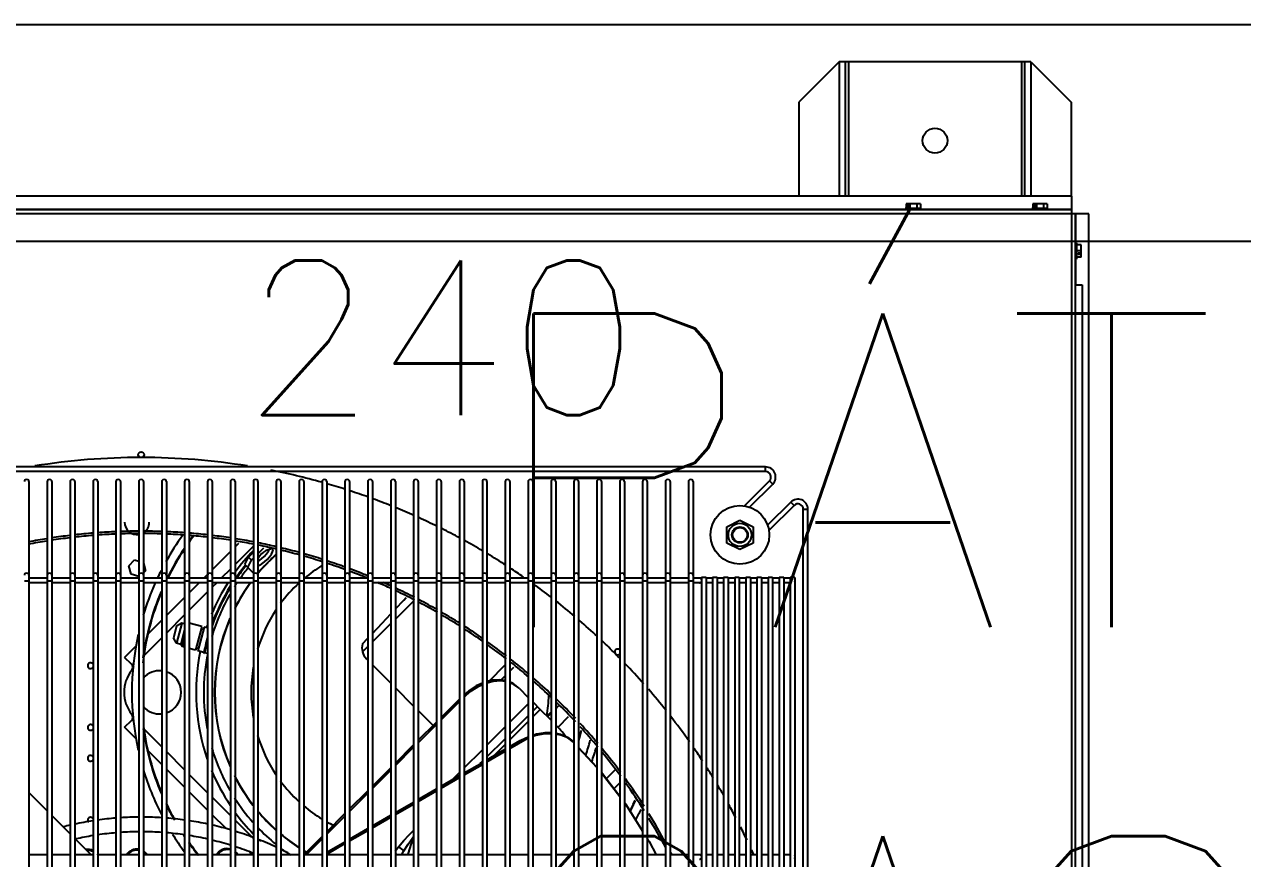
# Model space of a CAD drawing. Header units: metres. Extents: x -367 to 374, y -238 to 224.
# Drawn here: x 239.172 to 239.961, y 217.817 to 218.357 of the extents above; entities that cross this region are included whole.
import ezdxf
from ezdxf.enums import TextEntityAlignment as Align

# ---------------------------------------------------------------- set-up
doc = ezdxf.new("R2010")
doc.units = ezdxf.units.M
for name, color, linetype in [('ELE-ALIMENTADORES', 160, 'Continuous'), ('LA_BAU_BASES GERAIS_R00$0$ARQ-XREF-ATT', 8, 'Continuous'), ('LA_BAU_BASES GERAIS_R00$0$BASE', 253, 'Continuous'), ('LA_BAU_BASES GERAIS_R00$0$dutos', 31, 'Continuous')]:
    doc.layers.add(name, color=color, linetype=linetype)
doc.styles.add('LA_BAU_BASES GERAIS_R00$0$R60-125-RS', font='romans.shx', dxfattribs={"height": 0.19})
doc.styles.add('LA_BAU_BASES GERAIS_R00$0$R80-100-RS', font='romans.shx', dxfattribs={"height": 0.203})
doc.styles.add('LA_BAU_BASES GERAIS_R00$0$ROMANS', font='romans.shx')

# ---------------------------------------------------------------- blocks, each defined once
blk = doc.blocks.new('LA_BAU_BASES GERAIS_R00$0$A$C5BA41825')
at = {"layer": 'LA_BAU_BASES GERAIS_R00$0$dutos', "color": 251}
for p, q in [((-28.56874, 40.41715), (-22.755, 40.41715)), ((-27.0503, 40.39287), (-27.07635, 40.36682)), ((-26.9263, 40.39287), (-27.0503, 40.39287)), ((-27.0503, 40.39287), (-27.0503, 40.30585)), ((-27.04635, 40.39287), (-27.04635, 40.30585)), ((-27.0443, 40.39287), (-27.0443, 40.30585)), ((-26.9323, 40.39287), (-26.9323, 40.30585)), ((-26.93025, 40.30585), (-26.93025, 40.39287)), ((-26.9263, 40.39287), (-26.90025, 40.36682)), ((-26.9263, 40.39287), (-26.9263, 40.30585)), ((-27.07635, 40.36682), (-27.07635, 40.30585)), ((-26.90025, 40.36682), (-26.90025, 40.30585)), ((-26.9, 40.30585), (-27.9569, 40.30585)), ((-26.9, 40.30585), (-26.9, 40.29737)), ((-26.9, 40.29707), (-27.9569, 40.29707)), ((-27.00755, 40.29737), (-27.67878, 40.29737)), ((-26.99705, 40.29786), (-27.00755, 40.29786)), ((-27.00755, 40.29786), (-27.00755, 40.29707)), ((-27.00459, 40.30091), (-27.00687, 40.30091)), ((-27.00687, 40.30091), (-27.00687, 40.29786)), ((-27.00598, 40.30091), (-27.00598, 40.29891)), ((-27.00598, 40.29891), (-27.00548, 40.29891)), ((-27.00548, 40.30091), (-27.00548, 40.29891)), ((-26.99773, 40.30091), (-27.00459, 40.30091)), ((-27.00459, 40.30091), (-27.00459, 40.29786)), ((-27.00001, 40.30091), (-27.00001, 40.29786)), ((-26.99773, 40.30091), (-26.99773, 40.29786)), ((-26.99705, 40.29786), (-26.99705, 40.29707)), ((-26.92555, 40.29737), (-26.99705, 40.29737)), ((-26.91505, 40.29786), (-26.92555, 40.29786)), ((-26.92555, 40.29786), (-26.92555, 40.29707)), ((-26.92259, 40.30091), (-26.92487, 40.30091)), ((-26.92487, 40.30091), (-26.92487, 40.29786)), ((-26.92398, 40.30091), (-26.92398, 40.29891)), ((-26.92398, 40.29891), (-26.92348, 40.29891)), ((-26.92348, 40.30091), (-26.92348, 40.29891)), ((-26.91573, 40.30091), (-26.92259, 40.30091)), ((-26.92259, 40.30091), (-26.92259, 40.29786)), ((-26.91801, 40.30091), (-26.91801, 40.29786)), ((-26.91573, 40.30091), (-26.91573, 40.29786)), ((-26.91505, 40.29786), (-26.91505, 40.29707)), ((-26.9, 40.29737), (-26.91505, 40.29737)), ((-26.9, 40.29707), (-26.9, 38.10707)), ((-26.89745, 40.29452), (-27.95945, 40.29452)), ((-26.89745, 38.10962), (-26.89745, 40.29452)), ((-26.88867, 40.29452), (-26.89716, 40.29452)), ((-26.89716, 40.27575), (-26.89716, 40.29452)), ((-26.88867, 38.10962), (-26.88867, 40.29452)), ((-22.755, 40.27662), (-28.56874, 40.27662)), ((-26.89666, 40.27575), (-26.89745, 40.27575)), ((-26.89666, 40.27575), (-26.89666, 40.26525)), ((-26.89361, 40.27446), (-26.89666, 40.27446)), ((-26.89361, 40.2705), (-26.89361, 40.27446)), ((-26.89361, 40.2705), (-26.89666, 40.2705)), ((-26.89361, 40.26654), (-26.89666, 40.26654)), ((-26.89361, 40.26895), (-26.89561, 40.26895)), ((-26.89561, 40.26895), (-26.89561, 40.26808)), ((-26.89361, 40.26808), (-26.89561, 40.26808)), ((-26.89361, 40.26654), (-26.89361, 40.2705)), ((-26.89666, 40.26525), (-26.89745, 40.26525)), ((-26.89716, 40.24862), (-26.89716, 40.26525)), ((-26.89745, 40.24862), (-26.893, 40.24862)), ((-26.893, 40.24862), (-26.893, 38.20862)), ((-27.09791, 40.13066), (-27.90579, 40.13066)), ((-27.09791, 40.12766), (-27.90579, 40.12766)), ((-27.09791, 40.12766), (-27.09791, 40.13066)), ((-27.57463, 40.12119), (-27.57463, 39.27526)), ((-27.56281, 40.12119), (-27.56281, 39.27526)), ((-27.55981, 40.12119), (-27.55981, 39.27526)), ((-27.54799, 40.12119), (-27.54799, 39.27526)), ((-27.54499, 40.12119), (-27.54499, 39.27526)), ((-27.53317, 40.12119), (-27.53317, 39.27526)), ((-27.53017, 40.12119), (-27.53017, 39.27526)), ((-27.51835, 40.12119), (-27.51835, 39.27526)), ((-27.51535, 40.12119), (-27.51535, 39.27526)), ((-27.50353, 40.12119), (-27.50353, 39.27526)), ((-27.50053, 40.12119), (-27.50053, 39.27526)), ((-27.48871, 40.12119), (-27.48871, 39.27526)), ((-27.48571, 40.12119), (-27.48571, 39.27526)), ((-27.47389, 40.12119), (-27.47389, 39.27526)), ((-27.47089, 40.12119), (-27.47089, 39.27526)), ((-27.45907, 40.12119), (-27.45907, 39.27526)), ((-27.45607, 40.12119), (-27.45607, 39.27526)), ((-27.44425, 40.12119), (-27.44425, 39.27526)), ((-27.44125, 40.12119), (-27.44125, 39.27526)), ((-27.42943, 40.12119), (-27.42943, 39.27526)), ((-27.42643, 40.12119), (-27.42643, 39.27526)), ((-27.41461, 40.12119), (-27.41461, 39.27526)), ((-27.41161, 40.12119), (-27.41161, 39.27526)), ((-27.39979, 40.12119), (-27.39979, 39.27526)), ((-27.39679, 40.12119), (-27.39679, 39.27526)), ((-27.38497, 40.12119), (-27.38497, 39.27526)), ((-27.38197, 40.12119), (-27.38197, 39.27526)), ((-27.37015, 40.12119), (-27.37015, 39.27526)), ((-27.36715, 40.12119), (-27.36715, 39.27526)), ((-27.35533, 40.12119), (-27.35533, 39.27526)), ((-27.35233, 40.12119), (-27.35233, 39.27526)), ((-27.34051, 40.12119), (-27.34051, 39.27526)), ((-27.33751, 40.12119), (-27.33751, 39.27526)), ((-27.32569, 40.12119), (-27.32569, 39.27526)), ((-27.32269, 40.12119), (-27.32269, 39.27526)), ((-27.31087, 40.12119), (-27.31087, 39.27526)), ((-27.30787, 40.12119), (-27.30787, 39.27526)), ((-27.29605, 40.12119), (-27.29605, 39.27526)), ((-27.29305, 40.12119), (-27.29305, 39.27526)), ((-27.28123, 40.12119), (-27.28123, 39.27526)), ((-27.27823, 40.12119), (-27.27823, 39.27526)), ((-27.26641, 40.12119), (-27.26641, 39.27526)), ((-27.26341, 40.12119), (-27.26341, 39.27526)), ((-27.25159, 40.12119), (-27.25159, 39.27526)), ((-27.24859, 40.12119), (-27.24859, 39.27526)), ((-27.23677, 40.12119), (-27.23677, 39.27526)), ((-27.23377, 40.12119), (-27.23377, 39.27526)), ((-27.22195, 40.12119), (-27.22195, 39.27526)), ((-27.21895, 40.12119), (-27.21895, 39.27526)), ((-27.20713, 40.12119), (-27.20713, 39.27526)), ((-27.20413, 40.12119), (-27.20413, 39.27526)), ((-27.19231, 40.12119), (-27.19231, 39.27526)), ((-27.18931, 40.12119), (-27.18931, 39.27526)), ((-27.17749, 40.12119), (-27.17749, 39.27526)), ((-27.17449, 40.12119), (-27.17449, 39.27526)), ((-27.16267, 40.12119), (-27.16267, 39.27526)), ((-27.15967, 40.12119), (-27.15967, 39.27526)), ((-27.14785, 40.12119), (-27.14785, 39.27526)), ((-27.14485, 40.12119), (-27.14485, 39.27526)), ((-27.11168, 40.10543), (-27.09543, 40.12168)), ((-27.10828, 40.10459), (-27.09331, 40.11956)), ((-27.09543, 40.12168), (-27.09331, 40.11956)), ((-27.08163, 40.10788), (-27.0966, 40.09291)), ((-27.07951, 40.10576), (-27.08163, 40.10788)), ((-27.07951, 40.10576), (-27.09576, 40.0895)), ((-27.07353, 40.10328), (-27.07053, 40.10328)), ((-27.07353, 39.29539), (-27.07353, 40.10328)), ((-27.07053, 39.29539), (-27.07053, 40.10328)), ((-27.12303, 40.09198), (-27.11453, 40.09611)), ((-27.11453, 40.09611), (-27.10603, 40.09198)), ((-27.12303, 40.08134), (-27.12303, 40.09198)), ((-27.10603, 40.09198), (-27.10603, 40.08134)), ((-27.43907, 40.08106), (-27.44125, 40.07888)), ((-27.42937, 40.07944), (-27.44125, 40.06756)), ((-27.42643, 40.07845), (-27.426, 40.07888)), ((-27.42643, 40.07446), (-27.42259, 40.07831)), ((-27.41701, 40.07783), (-27.42058, 40.07677)), ((-27.41973, 40.07617), (-27.41924, 40.07717)), ((-27.41671, 40.07701), (-27.41701, 40.07783)), ((-27.11453, 40.07721), (-27.12303, 40.08134)), ((-27.10603, 40.08134), (-27.11453, 40.07721)), ((-27.50998, 40.06672), (-27.50628, 40.07042)), ((-27.50628, 40.07042), (-27.50353, 40.06968)), ((-27.44425, 40.07588), (-27.45607, 40.06406)), ((-27.43496, 40.0675), (-27.43264, 40.07224)), ((-27.43297, 40.06551), (-27.43064, 40.07025)), ((-27.43264, 40.07224), (-27.42943, 40.07545)), ((-27.43264, 40.07224), (-27.43064, 40.07025)), ((-27.43064, 40.07025), (-27.42943, 40.07146)), ((-27.42643, 40.06237), (-27.41461, 40.07419)), ((-27.42643, 40.06971), (-27.42596, 40.06994)), ((-27.50849, 40.06114), (-27.50998, 40.06672)), ((-27.50353, 40.05981), (-27.50849, 40.06114)), ((-27.50053, 40.06826), (-27.49921, 40.06335)), ((-27.49921, 40.06335), (-27.50053, 40.06203)), ((-27.45907, 40.06106), (-27.46147, 40.05866)), ((-27.44425, 40.06456), (-27.45016, 40.05866)), ((-27.43496, 40.0675), (-27.42943, 40.06197)), ((-27.57463, 40.05666), (-27.57763, 40.05666)), ((-27.56281, 40.05866), (-27.57463, 40.05866)), ((-27.56281, 40.05566), (-27.57463, 40.05566)), ((-27.55981, 40.05666), (-27.56281, 40.05666)), ((-27.54799, 40.05866), (-27.55981, 40.05866)), ((-27.54799, 40.05566), (-27.55981, 40.05566)), ((-27.54499, 40.05666), (-27.54799, 40.05666)), ((-27.53317, 40.05866), (-27.54499, 40.05866)), ((-27.53317, 40.05566), (-27.54499, 40.05566)), ((-27.53017, 40.05666), (-27.53317, 40.05666)), ((-27.51835, 40.05866), (-27.53017, 40.05866)), ((-27.51835, 40.05566), (-27.53017, 40.05566)), ((-27.51535, 40.05666), (-27.51835, 40.05666)), ((-27.50353, 40.05866), (-27.51535, 40.05866)), ((-27.50353, 40.05566), (-27.51535, 40.05566)), ((-27.50053, 40.05666), (-27.50353, 40.05666)), ((-27.48871, 40.05866), (-27.50053, 40.05866)), ((-27.48871, 40.05566), (-27.50053, 40.05566)), ((-27.48571, 40.05666), (-27.48871, 40.05666)), ((-27.47389, 40.05866), (-27.48571, 40.05866)), ((-27.47389, 40.05566), (-27.48571, 40.05566)), ((-27.47089, 40.05666), (-27.47389, 40.05666)), ((-27.45907, 40.05866), (-27.47089, 40.05866)), ((-27.45907, 40.05566), (-27.47089, 40.05566)), ((-27.46447, 40.05566), (-27.47089, 40.04924)), ((-27.45607, 40.05666), (-27.45907, 40.05666)), ((-27.44425, 40.05866), (-27.45607, 40.05866)), ((-27.44425, 40.05566), (-27.45607, 40.05566)), ((-27.45316, 40.05566), (-27.45607, 40.05274)), ((-27.44125, 40.05666), (-27.44425, 40.05666)), ((-27.42943, 40.05866), (-27.44125, 40.05866)), ((-27.42943, 40.05566), (-27.44125, 40.05566)), ((-27.42643, 40.05666), (-27.42943, 40.05666)), ((-27.41461, 40.05866), (-27.42643, 40.05866)), ((-27.41461, 40.05566), (-27.42643, 40.05566)), ((-27.41161, 40.05666), (-27.41461, 40.05666)), ((-27.39979, 40.05866), (-27.41161, 40.05866)), ((-27.39979, 40.05566), (-27.41161, 40.05566)), ((-27.39679, 40.05666), (-27.39979, 40.05666)), ((-27.38497, 40.05866), (-27.39679, 40.05866)), ((-27.38497, 40.05566), (-27.39679, 40.05566)), ((-27.38197, 40.05666), (-27.38497, 40.05666)), ((-27.37015, 40.05866), (-27.38197, 40.05866)), ((-27.37015, 40.05566), (-27.38197, 40.05566)), ((-27.36715, 40.05666), (-27.37015, 40.05666)), ((-27.35533, 40.05866), (-27.36715, 40.05866)), ((-27.35533, 40.05566), (-27.36715, 40.05566)), ((-27.35233, 40.05666), (-27.35533, 40.05666)), ((-27.34051, 40.05866), (-27.35233, 40.05866)), ((-27.34051, 40.05566), (-27.35233, 40.05566)), ((-27.33751, 40.05666), (-27.34051, 40.05666)), ((-27.32569, 40.05866), (-27.33751, 40.05866)), ((-27.32569, 40.05566), (-27.33751, 40.05566)), ((-27.32269, 40.05666), (-27.32569, 40.05666)), ((-27.31087, 40.05866), (-27.32269, 40.05866)), ((-27.31087, 40.05566), (-27.32269, 40.05566)), ((-27.30787, 40.05666), (-27.31087, 40.05666)), ((-27.29605, 40.05866), (-27.30787, 40.05866)), ((-27.29605, 40.05566), (-27.30787, 40.05566)), ((-27.29305, 40.05666), (-27.29605, 40.05666)), ((-27.28123, 40.05866), (-27.29305, 40.05866)), ((-27.28123, 40.05566), (-27.29305, 40.05566)), ((-27.27823, 40.05666), (-27.28123, 40.05666)), ((-27.26641, 40.05866), (-27.27823, 40.05866)), ((-27.26641, 40.05566), (-27.27823, 40.05566)), ((-27.26341, 40.05666), (-27.26641, 40.05666)), ((-27.25159, 40.05866), (-27.26341, 40.05866)), ((-27.25159, 40.05566), (-27.26341, 40.05566)), ((-27.24859, 40.05666), (-27.25159, 40.05666)), ((-27.23677, 40.05866), (-27.24859, 40.05866)), ((-27.23677, 40.05566), (-27.24859, 40.05566)), ((-27.23377, 40.05666), (-27.23677, 40.05666)), ((-27.22195, 40.05866), (-27.23377, 40.05866)), ((-27.22195, 40.05566), (-27.23377, 40.05566)), ((-27.21895, 40.05666), (-27.22195, 40.05666)), ((-27.20713, 40.05866), (-27.21895, 40.05866)), ((-27.20713, 40.05566), (-27.21895, 40.05566)), ((-27.20413, 40.05666), (-27.20713, 40.05666)), ((-27.19231, 40.05866), (-27.20413, 40.05866)), ((-27.19231, 40.05566), (-27.20413, 40.05566)), ((-27.18931, 40.05666), (-27.19231, 40.05666)), ((-27.17749, 40.05866), (-27.18931, 40.05866)), ((-27.17749, 40.05566), (-27.18931, 40.05566)), ((-27.17449, 40.05666), (-27.17749, 40.05666)), ((-27.16267, 40.05866), (-27.17449, 40.05866)), ((-27.16267, 40.05566), (-27.17449, 40.05566)), ((-27.15967, 40.05666), (-27.16267, 40.05666)), ((-27.14785, 40.05866), (-27.15967, 40.05866)), ((-27.14785, 40.05566), (-27.15967, 40.05566)), ((-27.14485, 40.05666), (-27.14785, 40.05666)), ((-27.13947, 40.05866), (-27.14485, 40.05866)), ((-27.13947, 40.05566), (-27.14485, 40.05566)), ((-27.14453, 40.05566), (-27.14453, 40.05866)), ((-27.13648, 40.05916), (-27.13947, 40.05916)), ((-27.13947, 40.05916), (-27.13947, 39.33916)), ((-27.13647, 40.05916), (-27.13647, 39.33916)), ((-27.13228, 40.05866), (-27.13647, 40.05866)), ((-27.13229, 40.05566), (-27.13647, 40.05566)), ((-27.13229, 40.05916), (-27.13229, 39.33916)), ((-27.12929, 40.05916), (-27.13228, 40.05916)), ((-27.12929, 40.05916), (-27.12929, 39.33916)), ((-27.1251, 40.05866), (-27.12929, 40.05866)), ((-27.1251, 40.05566), (-27.12929, 40.05566)), ((-27.12211, 40.05916), (-27.1251, 40.05916)), ((-27.1251, 40.05916), (-27.1251, 39.33916)), ((-27.1221, 40.05916), (-27.1221, 39.33916)), ((-27.11791, 40.05866), (-27.1221, 40.05866)), ((-27.11792, 40.05566), (-27.1221, 40.05566)), ((-27.11792, 40.05916), (-27.11792, 39.33916)), ((-27.11492, 40.05916), (-27.11791, 40.05916)), ((-27.11492, 40.05916), (-27.11492, 39.33916)), ((-27.11073, 40.05866), (-27.11492, 40.05866)), ((-27.11073, 40.05566), (-27.11492, 40.05566)), ((-27.10774, 40.05916), (-27.11073, 40.05916)), ((-27.11073, 40.05916), (-27.11073, 39.33916)), ((-27.10773, 40.05916), (-27.10773, 39.33916)), ((-27.10354, 40.05866), (-27.10773, 40.05866)), ((-27.10355, 40.05566), (-27.10773, 40.05566)), ((-27.10355, 40.05916), (-27.10355, 39.33916)), ((-27.10055, 40.05916), (-27.10354, 40.05916)), ((-27.10055, 40.05916), (-27.10055, 39.33916)), ((-27.09636, 40.05866), (-27.10055, 40.05866)), ((-27.09636, 40.05566), (-27.10055, 40.05566)), ((-27.09337, 40.05916), (-27.09636, 40.05916)), ((-27.09636, 40.05916), (-27.09636, 39.33916)), ((-27.09336, 40.05916), (-27.09336, 39.33916)), ((-27.08917, 40.05866), (-27.09336, 40.05866)), ((-27.08918, 40.05566), (-27.09336, 40.05566)), ((-27.08918, 40.05916), (-27.08918, 39.33916)), ((-27.08618, 40.05916), (-27.08917, 40.05916)), ((-27.08618, 40.05916), (-27.08618, 39.33916)), ((-27.08199, 40.05866), (-27.08618, 40.05866)), ((-27.08199, 40.05566), (-27.08618, 40.05566)), ((-27.079, 40.05916), (-27.08199, 40.05916)), ((-27.08199, 40.05916), (-27.08199, 39.33916)), ((-27.07899, 40.05916), (-27.07899, 39.33916)), ((-27.07868, 40.05716), (-27.07893, 40.05804)), ((-27.47389, 40.04624), (-27.48571, 40.03442)), ((-27.45907, 40.04974), (-27.47089, 40.03792)), ((-27.3261, 40.04363), (-27.33751, 40.03221)), ((-27.48871, 40.03142), (-27.49759, 40.02254)), ((-27.47389, 40.03492), (-27.48571, 40.0231)), ((-27.47566, 40.02956), (-27.47916, 40.01652)), ((-27.47566, 40.02956), (-27.47909, 40.02758)), ((-27.47389, 40.02909), (-27.47566, 40.02956)), ((-27.4627, 40.02732), (-27.47089, 40.02951)), ((-27.34051, 40.02921), (-27.35233, 40.01739)), ((-27.47909, 40.02758), (-27.48113, 40.01995)), ((-27.47389, 40.02535), (-27.47645, 40.0158)), ((-27.4627, 40.02731), (-27.46681, 40.01199)), ((-27.46124, 40.02699), (-27.46538, 40.01154)), ((-27.46166, 40.02539), (-27.46311, 40.02578)), ((-27.45907, 40.02641), (-27.46124, 40.02699)), ((-27.45491, 40.02529), (-27.45607, 40.0256)), ((-27.50497, 40.01516), (-27.51274, 40.00739)), ((-27.48871, 40.0201), (-27.5004, 40.00841)), ((-27.47916, 40.01652), (-27.48114, 40.01995)), ((-27.47645, 40.0158), (-27.47916, 40.01652)), ((-27.47561, 40.01434), (-27.47645, 40.0158)), ((-27.47389, 40.02076), (-27.47561, 40.01434)), ((-27.47389, 40.01388), (-27.47561, 40.01434)), ((-27.46495, 40.01313), (-27.4664, 40.01352)), ((-27.35533, 40.01439), (-27.35881, 40.01092)), ((-27.35879, 40.01616), (-27.35533, 40.01975)), ((-27.50837, 40.00302), (-27.51274, 40.00739)), ((-27.46681, 40.01198), (-27.47089, 40.01308)), ((-27.46145, 40.01048), (-27.46538, 40.01153)), ((-27.46151, 40.01025), (-27.46102, 40.01015)), ((-27.45905, 40.00984), (-27.46097, 40.01035)), ((-27.35533, 40.00554), (-27.35622, 40.00643)), ((-27.50689, 40.00193), (-27.50752, 40.00129)), ((-27.34051, 39.99072), (-27.35233, 40.00254)), ((-27.27681, 39.99208), (-27.26641, 40.00248)), ((-27.26341, 39.99841), (-27.2608, 40.00102)), ((-27.26641, 39.99542), (-27.26913, 39.99277)), ((-27.32569, 39.9759), (-27.33751, 39.98772)), ((-27.25747, 39.98738), (-27.25159, 39.9815)), ((-27.30787, 39.96852), (-27.29605, 39.98034)), ((-27.30787, 39.96697), (-27.29605, 39.97879)), ((-27.26341, 39.96543), (-27.25159, 39.97725)), ((-27.24859, 39.9785), (-27.24377, 39.97368)), ((-27.24859, 39.97257), (-27.24563, 39.97553)), ((-27.23208, 39.97584), (-27.23377, 39.97415)), ((-27.23266, 39.97526), (-27.23377, 39.97433)), ((-27.51274, 39.96213), (-27.50837, 39.9665)), ((-27.31309, 39.9633), (-27.32269, 39.9729)), ((-27.26341, 39.95775), (-27.25159, 39.96957)), ((-27.24859, 39.96886), (-27.24377, 39.97368)), ((-27.23677, 39.96668), (-27.24377, 39.97368)), ((-27.23677, 39.97183), (-27.23958, 39.96949)), ((-27.23677, 39.97115), (-27.23901, 39.96892)), ((-27.22563, 39.96883), (-27.23227, 39.96218)), ((-27.50521, 39.9546), (-27.51274, 39.96213)), ((-27.48871, 39.94942), (-27.50016, 39.96087)), ((-27.32269, 39.9537), (-27.31087, 39.96552)), ((-27.32269, 39.95215), (-27.31087, 39.96397)), ((-27.27823, 39.95061), (-27.26641, 39.96243)), ((-27.26341, 39.95404), (-27.25159, 39.96586)), ((-27.33751, 39.93888), (-27.32569, 39.9507)), ((-27.27823, 39.94293), (-27.26641, 39.95475)), ((-27.27375, 39.9437), (-27.26641, 39.95104)), ((-27.26341, 39.94842), (-27.25225, 39.95486)), ((-27.26341, 39.94967), (-27.25678, 39.9535)), ((-27.25159, 39.95509), (-27.25225, 39.95486)), ((-27.22209, 39.95253), (-27.22263, 39.95312)), ((-27.22222, 39.95241), (-27.22263, 39.95312)), ((-27.22222, 39.95241), (-27.22195, 39.95212)), ((-27.48871, 39.93811), (-27.49764, 39.94703)), ((-27.47389, 39.9346), (-27.48571, 39.94642)), ((-27.33751, 39.93733), (-27.32569, 39.94915)), ((-27.29305, 39.93579), (-27.28123, 39.94761)), ((-27.27823, 39.94111), (-27.26641, 39.94793)), ((-27.27823, 39.93986), (-27.26641, 39.94669)), ((-27.20713, 39.93634), (-27.21895, 39.94913)), ((-27.21895, 39.94887), (-27.20713, 39.93607)), ((-27.47389, 39.92329), (-27.48571, 39.93511)), ((-27.35233, 39.92406), (-27.34051, 39.93588)), ((-27.29305, 39.93255), (-27.28123, 39.93938)), ((-27.29305, 39.9313), (-27.28123, 39.93813)), ((-27.28254, 39.93862), (-27.28123, 39.93993)), ((-27.19527, 39.93454), (-27.201, 39.9288)), ((-27.45907, 39.91978), (-27.47089, 39.9316)), ((-27.35233, 39.92251), (-27.34051, 39.93433)), ((-27.30787, 39.924), (-27.29605, 39.93082)), ((-27.30787, 39.92275), (-27.29605, 39.92957)), ((-27.30071, 39.92813), (-27.29605, 39.93279)), ((-27.19231, 39.9174), (-27.20413, 39.9329)), ((-27.20413, 39.93273), (-27.19231, 39.91723)), ((-27.56281, 39.90805), (-27.57463, 39.91987)), ((-27.45907, 39.90847), (-27.47089, 39.92029)), ((-27.36715, 39.90924), (-27.35533, 39.92106)), ((-27.36715, 39.90769), (-27.35533, 39.91951)), ((-27.32269, 39.91544), (-27.31087, 39.92226)), ((-27.32269, 39.91419), (-27.31087, 39.92102)), ((-27.19231, 39.92618), (-27.19611, 39.92238)), ((-27.44425, 39.90496), (-27.45607, 39.91678)), ((-27.33751, 39.90688), (-27.32569, 39.91371)), ((-27.33751, 39.90564), (-27.32569, 39.91246)), ((-27.54799, 39.89323), (-27.55981, 39.90505)), ((-27.44712, 39.89651), (-27.45607, 39.90547)), ((-27.38197, 39.89442), (-27.37015, 39.90624)), ((-27.38197, 39.89287), (-27.37015, 39.90469)), ((-27.35233, 39.89833), (-27.34051, 39.90515)), ((-27.35233, 39.89708), (-27.34051, 39.9039)), ((-27.42966, 39.89037), (-27.44125, 39.90196)), ((-27.36715, 39.88977), (-27.35533, 39.8966)), ((-27.36715, 39.88852), (-27.35533, 39.89535)), ((-27.53441, 39.87966), (-27.54499, 39.89023)), ((-27.39674, 39.87966), (-27.38497, 39.89142)), ((-27.39519, 39.87966), (-27.38497, 39.88987)), ((-27.38197, 39.88121), (-27.37015, 39.88804)), ((-27.17364, 39.88891), (-27.17449, 39.89025)), ((-27.17449, 39.89019), (-27.17324, 39.88821)), ((-27.17324, 39.88821), (-27.16874, 39.87966)), ((-27.56281, 39.87966), (-27.57463, 39.87966)), ((-27.54799, 39.87966), (-27.55981, 39.87966)), ((-27.53317, 39.87966), (-27.54499, 39.87966)), ((-27.51835, 39.87966), (-27.53017, 39.87966)), ((-27.50353, 39.87966), (-27.51535, 39.87966)), ((-27.48871, 39.87966), (-27.50053, 39.87966)), ((-27.47389, 39.87966), (-27.48571, 39.87966)), ((-27.45907, 39.87966), (-27.47089, 39.87966)), ((-27.44425, 39.87966), (-27.45607, 39.87966)), ((-27.42943, 39.87966), (-27.44125, 39.87966)), ((-27.43026, 39.87966), (-27.43161, 39.88101)), ((-27.41461, 39.87966), (-27.42643, 39.87966)), ((-27.39979, 39.87966), (-27.41161, 39.87966)), ((-27.38497, 39.87966), (-27.39679, 39.87966)), ((-27.38197, 39.87997), (-27.37015, 39.88679)), ((-27.37015, 39.87966), (-27.38197, 39.87966)), ((-27.35533, 39.87966), (-27.36715, 39.87966)), ((-27.34051, 39.87966), (-27.35233, 39.87966)), ((-27.33751, 39.88036), (-27.33635, 39.87966)), ((-27.32569, 39.87966), (-27.33751, 39.87966)), ((-27.33559, 39.8848), (-27.33195, 39.88221)), ((-27.31087, 39.87966), (-27.32269, 39.87966)), ((-27.29605, 39.87966), (-27.30787, 39.87966)), ((-27.28123, 39.87966), (-27.29305, 39.87966)), ((-27.26641, 39.87966), (-27.27823, 39.87966)), ((-27.25159, 39.87966), (-27.26341, 39.87966)), ((-27.23677, 39.87966), (-27.24859, 39.87966)), ((-27.22195, 39.87966), (-27.23377, 39.87966)), ((-27.20713, 39.87966), (-27.21895, 39.87966)), ((-27.19231, 39.87966), (-27.20413, 39.87966)), ((-27.17749, 39.87966), (-27.18931, 39.87966)), ((-27.16267, 39.87966), (-27.17449, 39.87966)), ((-27.14785, 39.87966), (-27.15967, 39.87966)), ((-27.13947, 39.87966), (-27.14485, 39.87966)), ((-27.14453, 39.87666), (-27.14453, 39.87966)), ((-27.13229, 39.87966), (-27.13647, 39.87966)), ((-27.1251, 39.87966), (-27.12929, 39.87966)), ((-27.11792, 39.87966), (-27.1221, 39.87966)), ((-27.11073, 39.87966), (-27.11492, 39.87966)), ((-27.10355, 39.87966), (-27.10773, 39.87966)), ((-27.09636, 39.87966), (-27.10055, 39.87966)), ((-27.08918, 39.87966), (-27.09336, 39.87966)), ((-27.08199, 39.87966), (-27.08618, 39.87966))]:
    blk.add_line(p, q, dxfattribs=at)
for points in [[(-27.57613, 40.1225), (-27.57701, 40.12225), (-27.57756, 40.1216), (-27.57763, 40.12119)], [(-27.57464, 40.12119), (-27.5747, 40.1216), (-27.57525, 40.12225), (-27.57613, 40.1225)], [(-27.56131, 40.1225), (-27.56219, 40.12225), (-27.56274, 40.1216), (-27.56281, 40.12119)], [(-27.55982, 40.12119), (-27.55988, 40.1216), (-27.56043, 40.12225), (-27.56131, 40.1225)], [(-27.54649, 40.1225), (-27.54737, 40.12225), (-27.54792, 40.1216), (-27.54799, 40.12119)], [(-27.545, 40.12119), (-27.54506, 40.1216), (-27.54561, 40.12225), (-27.54649, 40.1225)], [(-27.53167, 40.1225), (-27.53255, 40.12225), (-27.5331, 40.1216), (-27.53317, 40.12119)], [(-27.53018, 40.12119), (-27.53024, 40.1216), (-27.53079, 40.12225), (-27.53167, 40.1225)], [(-27.51685, 40.1225), (-27.51773, 40.12225), (-27.51828, 40.1216), (-27.51835, 40.12119)], [(-27.51536, 40.12119), (-27.51542, 40.1216), (-27.51597, 40.12225), (-27.51685, 40.1225)], [(-27.50203, 40.1225), (-27.50291, 40.12225), (-27.50346, 40.1216), (-27.50353, 40.12119)], [(-27.50054, 40.12119), (-27.5006, 40.1216), (-27.50115, 40.12225), (-27.50203, 40.1225)], [(-27.48721, 40.1225), (-27.48809, 40.12225), (-27.48864, 40.1216), (-27.48871, 40.12119)], [(-27.48572, 40.12119), (-27.48578, 40.1216), (-27.48633, 40.12225), (-27.48721, 40.1225)], [(-27.47239, 40.1225), (-27.47327, 40.12225), (-27.47382, 40.1216), (-27.47389, 40.12119)], [(-27.4709, 40.12119), (-27.47096, 40.1216), (-27.47151, 40.12225), (-27.47239, 40.1225)], [(-27.45757, 40.1225), (-27.45845, 40.12225), (-27.459, 40.1216), (-27.45907, 40.12119)], [(-27.45608, 40.12119), (-27.45614, 40.1216), (-27.45669, 40.12225), (-27.45757, 40.1225)], [(-27.44275, 40.1225), (-27.44363, 40.12225), (-27.44418, 40.1216), (-27.44425, 40.12119)], [(-27.44126, 40.12119), (-27.44132, 40.1216), (-27.44187, 40.12225), (-27.44275, 40.1225)], [(-27.42793, 40.1225), (-27.42881, 40.12225), (-27.42936, 40.1216), (-27.42943, 40.12119)], [(-27.42644, 40.12119), (-27.4265, 40.1216), (-27.42705, 40.12225), (-27.42793, 40.1225)], [(-27.41311, 40.1225), (-27.41399, 40.12225), (-27.41454, 40.1216), (-27.41461, 40.12119)], [(-27.41162, 40.12119), (-27.41168, 40.1216), (-27.41223, 40.12225), (-27.41311, 40.1225)], [(-27.39829, 40.1225), (-27.39917, 40.12225), (-27.39972, 40.1216), (-27.39979, 40.12119)], [(-27.3968, 40.12119), (-27.39686, 40.1216), (-27.39741, 40.12225), (-27.39829, 40.1225)], [(-27.38347, 40.1225), (-27.38435, 40.12225), (-27.3849, 40.1216), (-27.38497, 40.12119)], [(-27.38198, 40.12119), (-27.38204, 40.1216), (-27.38259, 40.12225), (-27.38347, 40.1225)], [(-27.36865, 40.1225), (-27.36953, 40.12225), (-27.37008, 40.1216), (-27.37015, 40.12119)], [(-27.36716, 40.12119), (-27.36722, 40.1216), (-27.36777, 40.12225), (-27.36865, 40.1225)], [(-27.35383, 40.1225), (-27.35471, 40.12225), (-27.35526, 40.1216), (-27.35533, 40.12119)], [(-27.35234, 40.12119), (-27.3524, 40.1216), (-27.35295, 40.12225), (-27.35383, 40.1225)], [(-27.33901, 40.1225), (-27.33989, 40.12225), (-27.34044, 40.1216), (-27.34051, 40.12119)], [(-27.33752, 40.12119), (-27.33758, 40.1216), (-27.33813, 40.12225), (-27.33901, 40.1225)], [(-27.32419, 40.1225), (-27.32507, 40.12225), (-27.32562, 40.1216), (-27.32569, 40.12119)], [(-27.3227, 40.12119), (-27.32276, 40.1216), (-27.32331, 40.12225), (-27.32419, 40.1225)], [(-27.30937, 40.1225), (-27.31025, 40.12225), (-27.3108, 40.1216), (-27.31087, 40.12119)], [(-27.30788, 40.12119), (-27.30794, 40.1216), (-27.30849, 40.12225), (-27.30937, 40.1225)], [(-27.29455, 40.1225), (-27.29543, 40.12225), (-27.29598, 40.1216), (-27.29605, 40.12119)], [(-27.29306, 40.12119), (-27.29312, 40.1216), (-27.29367, 40.12225), (-27.29455, 40.1225)], [(-27.27973, 40.1225), (-27.28061, 40.12225), (-27.28116, 40.1216), (-27.28123, 40.12119)], [(-27.27824, 40.12119), (-27.2783, 40.1216), (-27.27885, 40.12225), (-27.27973, 40.1225)], [(-27.26491, 40.1225), (-27.26579, 40.12225), (-27.26634, 40.1216), (-27.26641, 40.12119)], [(-27.26342, 40.12119), (-27.26348, 40.1216), (-27.26403, 40.12225), (-27.26491, 40.1225)], [(-27.25009, 40.1225), (-27.25097, 40.12225), (-27.25152, 40.1216), (-27.25159, 40.12119)], [(-27.2486, 40.12119), (-27.24866, 40.1216), (-27.24921, 40.12225), (-27.25009, 40.1225)], [(-27.23527, 40.1225), (-27.23615, 40.12225), (-27.2367, 40.1216), (-27.23677, 40.12119)], [(-27.23378, 40.12119), (-27.23384, 40.1216), (-27.23439, 40.12225), (-27.23527, 40.1225)], [(-27.22045, 40.1225), (-27.22133, 40.12225), (-27.22188, 40.1216), (-27.22195, 40.12119)], [(-27.21896, 40.12119), (-27.21902, 40.1216), (-27.21957, 40.12225), (-27.22045, 40.1225)], [(-27.20563, 40.1225), (-27.20651, 40.12225), (-27.20706, 40.1216), (-27.20713, 40.12119)], [(-27.20414, 40.12119), (-27.2042, 40.1216), (-27.20475, 40.12225), (-27.20563, 40.1225)], [(-27.19081, 40.1225), (-27.19169, 40.12225), (-27.19224, 40.1216), (-27.19231, 40.12119)], [(-27.18932, 40.12119), (-27.18938, 40.1216), (-27.18993, 40.12225), (-27.19081, 40.1225)], [(-27.17599, 40.1225), (-27.17687, 40.12225), (-27.17742, 40.1216), (-27.17749, 40.12119)], [(-27.1745, 40.12119), (-27.17456, 40.1216), (-27.17511, 40.12225), (-27.17599, 40.1225)], [(-27.16117, 40.1225), (-27.16205, 40.12225), (-27.1626, 40.1216), (-27.16267, 40.12119)], [(-27.15968, 40.12119), (-27.15974, 40.1216), (-27.16029, 40.12225), (-27.16117, 40.1225)], [(-27.14635, 40.1225), (-27.14723, 40.12225), (-27.14778, 40.1216), (-27.14785, 40.12119)], [(-27.14486, 40.12119), (-27.14492, 40.1216), (-27.14547, 40.12225), (-27.14635, 40.1225)], [(-27.42643, 40.067), (-27.42554, 40.06717), (-27.42397, 40.06795), (-27.42223, 40.06917), (-27.4205, 40.07072), (-27.41895, 40.07244), (-27.41773, 40.07418), (-27.41696, 40.07575), (-27.41671, 40.07701)], [(-27.42058, 40.07677), (-27.42167, 40.07628), (-27.4229, 40.07544), (-27.42413, 40.07434), (-27.42523, 40.07311), (-27.42607, 40.07188), (-27.42643, 40.07107)], [(-27.42596, 40.06994), (-27.42422, 40.07116), (-27.4225, 40.07271), (-27.42095, 40.07444), (-27.41973, 40.07617)], [(-27.57613, 40.0619), (-27.57701, 40.06165), (-27.57756, 40.061), (-27.57763, 40.06059)], [(-27.57463, 40.06059), (-27.5747, 40.061), (-27.57525, 40.06165), (-27.57613, 40.0619)], [(-27.56131, 40.0619), (-27.56219, 40.06165), (-27.56274, 40.061), (-27.56281, 40.06059)], [(-27.55981, 40.06059), (-27.55988, 40.061), (-27.56043, 40.06165), (-27.56131, 40.0619)], [(-27.54649, 40.0619), (-27.54737, 40.06165), (-27.54792, 40.061), (-27.54799, 40.06059)], [(-27.54499, 40.06059), (-27.54506, 40.061), (-27.54561, 40.06165), (-27.54649, 40.0619)], [(-27.53167, 40.0619), (-27.53255, 40.06165), (-27.5331, 40.061), (-27.53317, 40.06059)], [(-27.53017, 40.06059), (-27.53024, 40.061), (-27.53079, 40.06165), (-27.53167, 40.0619)], [(-27.51685, 40.0619), (-27.51773, 40.06165), (-27.51828, 40.061), (-27.51835, 40.06059)], [(-27.51535, 40.06059), (-27.51542, 40.061), (-27.51597, 40.06165), (-27.51685, 40.0619)], [(-27.50203, 40.0619), (-27.50291, 40.06165), (-27.50346, 40.061), (-27.50353, 40.06059)], [(-27.50053, 40.06059), (-27.5006, 40.061), (-27.50115, 40.06165), (-27.50203, 40.0619)], [(-27.48721, 40.0619), (-27.48809, 40.06165), (-27.48864, 40.061), (-27.48871, 40.06059)], [(-27.48571, 40.06059), (-27.48578, 40.061), (-27.48633, 40.06165), (-27.48721, 40.0619)], [(-27.47239, 40.0619), (-27.47327, 40.06165), (-27.47382, 40.061), (-27.47389, 40.06059)], [(-27.47089, 40.06059), (-27.47096, 40.061), (-27.47151, 40.06165), (-27.47239, 40.0619)], [(-27.45757, 40.0619), (-27.45845, 40.06165), (-27.459, 40.061), (-27.45907, 40.06059)], [(-27.45607, 40.06059), (-27.45614, 40.061), (-27.45669, 40.06165), (-27.45757, 40.0619)], [(-27.44275, 40.0619), (-27.44363, 40.06165), (-27.44418, 40.061), (-27.44425, 40.06059)], [(-27.44125, 40.06059), (-27.44132, 40.061), (-27.44187, 40.06165), (-27.44275, 40.0619)], [(-27.42793, 40.0619), (-27.42881, 40.06165), (-27.42936, 40.061), (-27.42943, 40.06059)], [(-27.42643, 40.06059), (-27.4265, 40.061), (-27.42705, 40.06165), (-27.42793, 40.0619)], [(-27.41311, 40.0619), (-27.41399, 40.06165), (-27.41454, 40.061), (-27.41461, 40.06059)], [(-27.41161, 40.06059), (-27.41168, 40.061), (-27.41223, 40.06165), (-27.41311, 40.0619)], [(-27.39829, 40.0619), (-27.39917, 40.06165), (-27.39972, 40.061), (-27.39979, 40.06059)], [(-27.39679, 40.06059), (-27.39686, 40.061), (-27.39741, 40.06165), (-27.39829, 40.0619)], [(-27.38347, 40.0619), (-27.38435, 40.06165), (-27.3849, 40.061), (-27.38497, 40.06059)], [(-27.38197, 40.06059), (-27.38204, 40.061), (-27.38259, 40.06165), (-27.38347, 40.0619)], [(-27.36865, 40.0619), (-27.36953, 40.06165), (-27.37008, 40.061), (-27.37015, 40.06059)], [(-27.36715, 40.06059), (-27.36722, 40.061), (-27.36777, 40.06165), (-27.36865, 40.0619)], [(-27.35383, 40.0619), (-27.35471, 40.06165), (-27.35526, 40.061), (-27.35533, 40.06059)], [(-27.35233, 40.06059), (-27.3524, 40.061), (-27.35295, 40.06165), (-27.35383, 40.0619)], [(-27.33901, 40.0619), (-27.33989, 40.06165), (-27.34044, 40.061), (-27.34051, 40.06059)], [(-27.33751, 40.06059), (-27.33758, 40.061), (-27.33813, 40.06165), (-27.33901, 40.0619)], [(-27.32419, 40.0619), (-27.32507, 40.06165), (-27.32562, 40.061), (-27.32569, 40.06059)], [(-27.32269, 40.06059), (-27.32276, 40.061), (-27.32331, 40.06165), (-27.32419, 40.0619)], [(-27.30937, 40.0619), (-27.31025, 40.06165), (-27.3108, 40.061), (-27.31087, 40.06059)], [(-27.30787, 40.06059), (-27.30794, 40.061), (-27.30849, 40.06165), (-27.30937, 40.0619)], [(-27.29455, 40.0619), (-27.29543, 40.06165), (-27.29598, 40.061), (-27.29605, 40.06059)], [(-27.29305, 40.06059), (-27.29312, 40.061), (-27.29367, 40.06165), (-27.29455, 40.0619)], [(-27.27973, 40.0619), (-27.28061, 40.06165), (-27.28116, 40.061), (-27.28123, 40.06059)], [(-27.27823, 40.06059), (-27.2783, 40.061), (-27.27885, 40.06165), (-27.27973, 40.0619)], [(-27.26491, 40.0619), (-27.26579, 40.06165), (-27.26634, 40.061), (-27.26641, 40.06059)], [(-27.26341, 40.06059), (-27.26348, 40.061), (-27.26403, 40.06165), (-27.26491, 40.0619)], [(-27.25009, 40.0619), (-27.25097, 40.06165), (-27.25152, 40.061), (-27.25159, 40.06059)], [(-27.24859, 40.06059), (-27.24866, 40.061), (-27.24921, 40.06165), (-27.25009, 40.0619)], [(-27.23527, 40.0619), (-27.23615, 40.06165), (-27.2367, 40.061), (-27.23677, 40.06059)], [(-27.23377, 40.06059), (-27.23384, 40.061), (-27.23439, 40.06165), (-27.23527, 40.0619)], [(-27.22045, 40.0619), (-27.22133, 40.06165), (-27.22188, 40.061), (-27.22195, 40.06059)], [(-27.21895, 40.06059), (-27.21902, 40.061), (-27.21957, 40.06165), (-27.22045, 40.0619)], [(-27.20563, 40.0619), (-27.20651, 40.06165), (-27.20706, 40.061), (-27.20713, 40.06059)], [(-27.20413, 40.06059), (-27.2042, 40.061), (-27.20475, 40.06165), (-27.20563, 40.0619)], [(-27.19081, 40.0619), (-27.19169, 40.06165), (-27.19224, 40.061), (-27.19231, 40.06059)], [(-27.18931, 40.06059), (-27.18938, 40.061), (-27.18993, 40.06165), (-27.19081, 40.0619)], [(-27.17599, 40.0619), (-27.17687, 40.06165), (-27.17742, 40.061), (-27.17749, 40.06059)], [(-27.17449, 40.06059), (-27.17456, 40.061), (-27.17511, 40.06165), (-27.17599, 40.0619)], [(-27.16117, 40.0619), (-27.16205, 40.06165), (-27.1626, 40.061), (-27.16267, 40.06059)], [(-27.15967, 40.06059), (-27.15974, 40.061), (-27.16029, 40.06165), (-27.16117, 40.0619)], [(-27.14635, 40.0619), (-27.14723, 40.06165), (-27.14778, 40.061), (-27.14785, 40.06059)], [(-27.14485, 40.06059), (-27.14492, 40.061), (-27.14547, 40.06165), (-27.14635, 40.0619)], [(-27.13959, 40.05808), (-27.14019, 40.05858), (-27.1406, 40.05866)], [(-27.1406, 40.05566), (-27.14019, 40.05573), (-27.13953, 40.05627), (-27.13947, 40.05649)], [(-27.07899, 40.05622), (-27.07893, 40.05627), (-27.07868, 40.05716)], [(-27.33751, 40.0387), (-27.3321, 40.04445), (-27.33056, 40.04604)], [(-27.35233, 40.02287), (-27.34608, 40.02952), (-27.34051, 40.0355)], [(-27.28123, 39.9907), (-27.2852, 39.98891), (-27.29003, 39.98579), (-27.29305, 39.98316)], [(-27.28123, 39.98958), (-27.28442, 39.98814), (-27.28925, 39.98501), (-27.29305, 39.98171)], [(-27.26641, 39.99239), (-27.27015, 39.99291), (-27.27506, 39.99254), (-27.27823, 39.9917)], [(-27.26641, 39.99172), (-27.26938, 39.99213), (-27.27429, 39.99177), (-27.27823, 39.99072)], [(-27.25824, 39.98815), (-27.26158, 39.99067), (-27.26341, 39.9914)], [(-27.25747, 39.98738), (-27.2608, 39.98989), (-27.26341, 39.99094)], [(-27.24859, 39.957), (-27.24614, 39.95779), (-27.24067, 39.95868), (-27.23677, 39.95866)], [(-27.23377, 39.95833), (-27.23058, 39.95771), (-27.22621, 39.95583), (-27.22263, 39.95312)], [(-27.25678, 39.9535), (-27.25162, 39.95602), (-27.25159, 39.95603)], [(-27.25678, 39.9535), (-27.25541, 39.95415), (-27.2539, 39.95461), (-27.25225, 39.95486)], [(-27.23677, 39.95797), (-27.24096, 39.9579), (-27.24663, 39.95684), (-27.24859, 39.95615)], [(-27.22222, 39.95241), (-27.22593, 39.95519), (-27.23047, 39.95709), (-27.23377, 39.95767)], [(-27.17749, 39.89499), (-27.18861, 39.91254), (-27.18931, 39.91347)], [(-27.18931, 39.9133), (-27.1882, 39.91184), (-27.17749, 39.89493)], [(-27.33559, 39.8848), (-27.3321, 39.88877), (-27.32883, 39.89227), (-27.3258, 39.89536)], [(-27.33195, 39.88221), (-27.32928, 39.8865), (-27.3266, 39.89023), (-27.32569, 39.89135)], [(-27.32569, 39.89024), (-27.3264, 39.88876), (-27.32749, 39.88619), (-27.32847, 39.88346), (-27.32934, 39.88057), (-27.32957, 39.87966)], [(-27.33751, 39.88193), (-27.337, 39.88274), (-27.33559, 39.8848)], [(-27.33335, 39.87966), (-27.33309, 39.88017), (-27.33195, 39.88221)], [(-27.13947, 39.87882), (-27.13953, 39.87904), (-27.14019, 39.87958), (-27.1406, 39.87966)], [(-27.1406, 39.87666), (-27.14019, 39.87673), (-27.13953, 39.87727), (-27.13947, 39.87749)], [(-27.07868, 39.87816), (-27.07893, 39.87904), (-27.07899, 39.87909)], [(-27.07899, 39.87722), (-27.07893, 39.87727), (-27.07868, 39.87816)]]:
    blk.add_lwpolyline(points, dxfattribs=at)
for centre, radius in [((-26.9883, 40.34187), 0.008), ((-27.50203, 40.13857), 0.00185), ((-27.11453, 40.08666), 0.019), ((-27.11453, 40.08666), 0.0075), ((-27.11453, 40.08666), 0.0052), ((-27.11453, 40.08666), 0.00476)]:
    blk.add_circle(centre, radius, dxfattribs=at)
for centre, radius, start, end in [((-27.50203, 39.70257), 0.43418, 90.04426, 99.11875), ((-27.50203, 39.70257), 0.43418, 80.88125, 89.95574), ((-27.50203, 39.70257), 0.43418, 74.38218, 78.85231), ((-27.09791, 40.12416), 0.0065, 315, 90), ((-27.09791, 40.12416), 0.0035, 315, 90), ((-27.50203, 39.70257), 0.43418, 72.28146, 73.93034), ((-27.50203, 39.70257), 0.43418, 70.21193, 71.86258), ((-27.50203, 39.70257), 0.43418, 68.145, 69.79314), ((-27.07703, 40.10328), 0.0065, 0, 135), ((-27.50203, 39.70257), 0.43418, 66.00238, 67.72739), ((-27.07703, 40.10328), 0.0035, 0, 135), ((-27.50479, 40.09484), 0.008, 180, 279.06013), ((-27.50479, 40.09484), 0.008, 302.18348, 0), ((-27.50203, 39.70257), 0.43418, 63.81849, 65.56063), ((-27.50203, 39.70257), 0.38649, 99.08049, 100.85879), ((-27.50203, 39.70257), 0.38649, 96.85054, 98.62912), ((-27.50203, 39.70257), 0.385, 96.87739, 98.66287), ((-27.50203, 39.70257), 0.38649, 94.62171, 96.39907), ((-27.50203, 39.70257), 0.385, 94.63964, 96.42417), ((-27.50203, 39.70257), 0.38649, 92.42257, 94.17663), ((-27.50203, 39.70257), 0.385, 92.43198, 94.19284), ((-27.50203, 39.70257), 0.38649, 90.22272, 91.9773), ((-27.50203, 39.70257), 0.385, 90.22358, 91.98497), ((-27.50203, 39.70257), 0.38649, 88.0228, 89.77737), ((-27.50203, 39.70257), 0.385, 88.01512, 89.77651), ((-27.33455, 39.98476), 0.1735, 144.09034, 150.85577), ((-27.50203, 39.70257), 0.38649, 85.82346, 87.57752), ((-27.50203, 39.70257), 0.385, 85.80725, 87.56811), ((-27.33455, 39.98476), 0.1678, 142.8483, 144.40169), ((-27.33455, 39.98476), 0.1675, 142.79343, 144.53334), ((-27.50203, 39.70257), 0.38649, 83.60102, 85.37838), ((-27.50203, 39.70257), 0.385, 83.57592, 85.36045), ((-27.50203, 39.70257), 0.38649, 81.37097, 83.14955), ((-27.50203, 39.70257), 0.385, 81.33722, 83.1227), ((-27.50203, 39.70257), 0.38649, 79.1413, 80.9196), ((-27.50203, 39.70257), 0.43418, 61.63436, 63.37617), ((-27.50203, 39.70257), 0.385, 99.116, 100.9012), ((-27.33455, 39.98476), 0.1678, 146.2596, 153.85841), ((-27.33455, 39.98476), 0.1675, 146.42621, 153.80965), ((-27.33455, 39.98476), 0.132, 136.04264, 143.94733), ((-27.50203, 39.70257), 0.385, 79.0989, 80.8841), ((-27.50203, 39.70257), 0.38649, 76.91172, 78.68997), ((-27.50203, 39.70257), 0.385, 76.86065, 78.64581), ((-27.50203, 39.70257), 0.38649, 74.63447, 76.46037), ((-27.50203, 39.70257), 0.385, 74.57219, 76.40755), ((-27.50203, 39.70257), 0.43418, 59.41169, 61.19277), ((-27.33455, 39.98476), 0.11985, 135.55438, 140.28228), ((-27.33455, 39.98476), 0.11985, 132.03506, 135.00164), ((-27.33455, 39.98476), 0.11998, 132.00957, 134.26735), ((-27.50203, 39.70257), 0.38649, 72.30932, 74.16377), ((-27.50203, 39.70257), 0.385, 72.23802, 74.09967), ((-27.50203, 39.70257), 0.38649, 69.98416, 71.83865), ((-27.50203, 39.70257), 0.43418, 57.05825, 58.93589), ((-27.33455, 39.98476), 0.1735, 152.95922, 154.7534), ((-27.33455, 39.98476), 0.1295, 140.54104, 145.19553), ((-27.33455, 39.98476), 0.129, 140.56266, 145.04476), ((-27.33455, 39.98476), 0.127, 140.63872, 144.4021), ((-27.33455, 39.98476), 0.11998, 137.13493, 140.2131), ((-27.33455, 39.98476), 0.09631, 121.64944, 129.88272), ((-27.50203, 39.70257), 0.385, 69.90382, 71.76552), ((-27.50203, 39.70257), 0.385, 67.70038, 69.43127), ((-27.50203, 39.70257), 0.38649, 67.71335, 69.51344), ((-27.50203, 39.70257), 0.43418, 55.26, 56.646), ((-27.33455, 39.98476), 0.1735, 155.87772, 163.27519), ((-27.33455, 39.98476), 0.132, 147.41121, 157.44236), ((-27.33455, 39.98476), 0.1295, 147.97114, 159.85764), ((-27.33455, 39.98476), 0.127, 145.99432, 147.42385), ((-27.33455, 39.98476), 0.11985, 143.64308, 153.12827), ((-27.33455, 39.98476), 0.11998, 143.73469, 152.93627), ((-27.33455, 39.98476), 0.09631, 132.80998, 143.41084), ((-27.50203, 39.70257), 0.385, 65.15274, 66.5485), ((-27.50203, 39.70257), 0.38649, 65.25854, 66.04817), ((-27.50203, 39.70257), 0.43418, 52.33263, 54.22562), ((-27.33455, 39.98476), 0.1675, 157.35028, 173.43448), ((-27.33455, 39.98476), 0.1678, 157.10124, 172.35083), ((-27.33455, 39.98476), 0.127, 150.01414, 163.42988), ((-27.33455, 39.98476), 0.129, 148.31827, 160.51415), ((-27.50203, 39.70257), 0.38649, 62.75763, 64.75236), ((-27.50203, 39.70257), 0.385, 62.64208, 64.64459), ((-27.33455, 39.98476), 0.09631, 146.52493, 163.17594), ((-27.50203, 39.70257), 0.38649, 60.25621, 62.25128), ((-27.50203, 39.70257), 0.385, 60.13095, 62.13376), ((-27.50203, 39.70257), 0.43418, 49.73719, 51.80743), ((-27.33455, 39.98476), 0.11998, 156.4693, 203.56456), ((-27.33455, 39.98476), 0.11985, 156.51992, 203.47049), ((-27.50203, 39.70257), 0.385, 57.62026, 59.62265), ((-27.50203, 39.70257), 0.38649, 57.75519, 59.74987), ((-27.50203, 39.70257), 0.43418, 47.13612, 49.21128), ((-27.33455, 39.98476), 0.1735, 167.52612, 192.46511), ((-27.33455, 39.98476), 0.132, 160.86285, 161.52331), ((-27.50203, 39.70257), 0.385, 54.91129, 57.11216), ((-27.50203, 39.70257), 0.38649, 55.07254, 57.24904), ((-27.33455, 39.98476), 0.1295, 164.09511, 168.64762), ((-27.33455, 39.98476), 0.129, 164.99349, 168.64762), ((-27.34915, 40.0135), 0.01, 164.59581, 225), ((-27.50203, 39.70257), 0.38649, 52.28511, 54.50823), ((-27.50203, 39.70257), 0.385, 52.11307, 54.3448), ((-27.50203, 39.70257), 0.43418, 45.04426, 46.60843), ((-27.33455, 39.98476), 0.132, 168.4615, 199.15847), ((-27.33455, 39.98476), 0.127, 169.23353, 190.76647), ((-27.50203, 39.70257), 0.38649, 49.49813, 51.72091), ((-27.19373, 40.01087), 0.00185, 36.90222, 315), ((-27.50203, 39.70257), 0.43418, 44.45805, 44.95574), ((-27.5348, 40.00203), 0.00185, 27.64274, 332.35726), ((-27.49011, 39.98476), 0.023, 141.59478, 218.40522), ((-27.51049, 40.0009), 0.003, 321.62581, 45), ((-27.49011, 39.98476), 0.014, 84.20341, 138.62676), ((-27.49011, 39.98476), 0.014, 288.40397, 71.49745), ((-27.33455, 39.98476), 0.09631, 170.24409, 189.77496), ((-27.50203, 39.70257), 0.385, 49.31529, 51.54669), ((-27.50203, 39.70257), 0.43418, 41.48207, 43.85437), ((-27.50203, 39.70257), 0.385, 46.37716, 48.74897), ((-27.50203, 39.70257), 0.38649, 46.60283, 48.93399), ((-27.33455, 39.98476), 0.09631, 350.87423, 358.78103), ((-27.50203, 39.70257), 0.43418, 38.5169, 40.88121), ((-27.49011, 39.98476), 0.014, 221.36828, 275.76164), ((-27.50203, 39.70257), 0.38649, 43.35569, 45.94545), ((-27.50203, 39.70257), 0.385, 43.11745, 45.71724), ((-27.51049, 39.96862), 0.003, 315, 38.37419), ((-27.50203, 39.70257), 0.43418, 35.19265, 37.91728), ((-27.5348, 39.96203), 0.00185, 27.64274, 332.35726), ((-27.33455, 39.98476), 0.1678, 188.08083, 203.08775), ((-27.33455, 39.98476), 0.1675, 187.5741, 202.81207), ((-27.39013, 39.81695), 0.21443, 40.561, 43.10297), ((-27.33455, 39.98476), 0.11998, 344.83726, 348.08037), ((-27.33455, 39.98476), 0.11985, 345.16336, 348.1044), ((-27.50203, 39.70257), 0.385, 39.85763, 42.45763), ((-27.50203, 39.70257), 0.38649, 40.10853, 42.69841), ((-27.33455, 39.98476), 0.09631, 196.8264, 213.4743), ((-27.33455, 39.98476), 0.127, 341.32585, 345.84096), ((-27.5348, 39.94203), 0.00185, 27.64274, 332.35726), ((-27.33455, 39.98476), 0.127, 196.57012, 209.98586), ((-27.33455, 39.98476), 0.132, 340.08018, 344.30133), ((-27.50203, 39.70257), 0.385, 36.28753, 39.19759), ((-27.50203, 39.70257), 0.38649, 36.61375, 39.45107), ((-27.50203, 39.70257), 0.43418, 33.19727, 34.47844), ((-27.33455, 39.98476), 0.1735, 196.83176, 207.12829), ((-27.50203, 39.70257), 0.43418, 31.48723, 32.48296), ((-27.33455, 39.98476), 0.132, 202.5601, 213.57831), ((-27.33455, 39.98476), 0.11985, 206.71329, 217.53074), ((-27.33455, 39.98476), 0.11998, 206.83032, 217.52236), ((-27.33455, 39.98476), 0.09631, 216.58992, 227.19072), ((-27.50203, 39.70257), 0.38649, 32.59223, 35.79982), ((-27.50203, 39.70257), 0.385, 32.25028, 35.4704), ((-27.50203, 39.70257), 0.43418, 29.72835, 30.77422), ((-27.33455, 39.98476), 0.1678, 205.55717, 209.4253), ((-27.33455, 39.98476), 0.1675, 205.3632, 209.49207), ((-27.33455, 39.98476), 0.127, 212.57885, 221.46696), ((-27.33455, 39.98476), 0.09631, 229.71785, 238.35134), ((-27.33455, 39.98476), 0.1675, 332.78825, 335.3267), ((-27.33455, 39.98476), 0.1678, 332.7288, 335.26484), ((-27.50203, 39.70257), 0.43418, 27.58377, 28.83374), ((-27.5348, 39.90203), 0.00185, 27.64274, 223.27393), ((-27.50192, 39.69926), 0.20475, 94.61187, 97.93177), ((-27.50192, 39.69926), 0.20475, 90.45182, 93.76975), ((-27.50192, 39.69926), 0.20475, 86.29177, 89.6097), ((-27.50192, 39.69926), 0.20475, 82.13092, 85.44966), ((-27.33455, 39.98476), 0.132, 216.06277, 223.96615), ((-27.33455, 39.98476), 0.11985, 219.74133, 227.97868), ((-27.33455, 39.98476), 0.11998, 219.99072, 228.03124), ((-27.33455, 39.98476), 0.1735, 331.62409, 334.08593), ((-27.50203, 39.70257), 0.385, 28.13851, 31.43295), ((-27.50203, 39.70257), 0.38649, 28.57068, 31.77805), ((-27.50192, 39.69926), 0.20475, 103.02888, 104.23478), ((-27.50192, 39.69926), 0.20475, 98.78987, 102.17078), ((-27.50192, 39.69926), 0.20475, 77.89191, 81.27283), ((-27.50192, 39.69926), 0.20475, 73.62574, 77.03381), ((-27.33455, 39.98476), 0.127, 223.5531, 230.78423), ((-27.33455, 39.98476), 0.09631, 240.48184, 243.43481), ((-27.50203, 39.70257), 0.43418, 25.43542, 26.68686), ((-27.50192, 39.69926), 0.19525, 99.22477, 102.53056), ((-27.50192, 39.69926), 0.19525, 94.83626, 98.32492), ((-27.50192, 39.69926), 0.19525, 90.4738, 93.95317), ((-27.50192, 39.69926), 0.19525, 86.11135, 89.59071), ((-27.50192, 39.69926), 0.19525, 81.74082, 85.22826), ((-27.33455, 39.98476), 0.1735, 211.94499, 216.39694), ((-27.33455, 39.98476), 0.1678, 213.37107, 213.75611), ((-27.33455, 39.98476), 0.1675, 213.48095, 213.61432), ((-27.33455, 39.98476), 0.1678, 215.46301, 218.88173), ((-27.33455, 39.98476), 0.1675, 215.32393, 218.96225), ((-27.50192, 39.69926), 0.19525, 77.29556, 80.84097), ((-27.50192, 39.69926), 0.19525, 72.79177, 76.39571), ((-27.50192, 39.69926), 0.20475, 69.22107, 72.73411), ((-27.33455, 39.98476), 0.132, 225.8314, 226.91844), ((-27.50192, 39.69926), 0.20475, 64.71197, 68.32944), ((-27.33455, 39.98476), 0.11985, 229.83551, 236.9272), ((-27.33455, 39.98476), 0.11998, 230.01732, 236.96109), ((-27.5365, 39.87503), 0.008, 65.41105, 98.62263), ((-27.5365, 39.87503), 0.0074, 63.22219, 95.02552), ((-27.5365, 39.87503), 0.008, 35.3842, 37.54615), ((-27.50479, 39.87523), 0.008, 80.93314, 146.33728), ((-27.50479, 39.87523), 0.0074, 80.18683, 143.1253), ((-27.50479, 39.87523), 0.008, 33.66262, 57.80915), ((-27.50479, 39.87523), 0.0074, 36.87471, 54.77423), ((-27.44631, 39.87558), 0.008, 75.08342, 149.34211), ((-27.44631, 39.87558), 0.0074, 73.85719, 146.59131), ((-27.44631, 39.87558), 0.008, 30.65794, 50.71979), ((-27.44631, 39.87558), 0.0074, 33.40863, 46.77466), ((-27.50192, 39.69926), 0.19525, 68.17279, 71.85676), ((-27.33455, 39.98476), 0.127, 232.56596, 236.03962), ((-27.50192, 39.69926), 0.20475, 62.0135, 63.76573), ((-27.33455, 39.98476), 0.11985, 238.6039, 239.70778), ((-27.33455, 39.98476), 0.11998, 238.72346, 239.6623), ((-27.50203, 39.70257), 0.38649, 27.30744, 27.51673), ((-27.50203, 39.70257), 0.43418, 24.10682, 24.53871)]:
    blk.add_arc(centre, radius, start, end, dxfattribs=at)
at = {"layer": 'LA_BAU_BASES GERAIS_R00$0$dutos', "color": 251, "style": 'LA_BAU_BASES GERAIS_R00$0$ROMANS'}
blk.add_text('240', height=0.1, dxfattribs=at).set_placement((-27.43661, 40.16427))
blk = doc.blocks.new('LA_BAU_BASES GERAIS_R00')
at = {"layer": 'LA_BAU_BASES GERAIS_R00$0$ARQ-XREF-ATT'}
blk.add_blockref('LA_BAU_BASES GERAIS_R00$0$A$C5BA41825', (266.75, 177.94), dxfattribs=at)
at = {"layer": 'LA_BAU_BASES GERAIS_R00$0$BASE', "insert": (239.46698, 218.16995), "char_height": 0.203, "width": 4.4046283, "attachment_point": 1, "style": 'LA_BAU_BASES GERAIS_R00$0$R80-100-RS'}
blk.add_mtext('PÁTIO DESCOBERTO\\PCASA DE MÁQUINAS DE AR CONDICIONADO', dxfattribs=at)
at = {"layer": 'LA_BAU_BASES GERAIS_R00$0$BASE', "style": 'LA_BAU_BASES GERAIS_R00$0$R60-125-RS'}
for p in [(242.78157, 218.91916), (358.63657, 192.96416)]:
    blk.add_attdef('S', text='', height=0.19, rotation=90, dxfattribs=at).set_placement(p, align=Align.MIDDLE_CENTER)
at = {"layer": 'LA_BAU_BASES GERAIS_R00$0$BASE', "style": 'LA_BAU_BASES GERAIS_R00$0$R80-100-RS'}
blk.add_attdef('ACESSO', text='', height=0.203, dxfattribs=at).set_placement((365.92226, 191.98684), align=Align.TOP_CENTER)
at = {"layer": 'LA_BAU_BASES GERAIS_R00$0$BASE', "style": 'LA_BAU_BASES GERAIS_R00$0$R60-125-RS'}
blk.add_attdef('S', text='', height=0.19, dxfattribs=at).set_placement((266.11416, 180.91343), align=Align.MIDDLE_CENTER)

msp = doc.modelspace()

# ---------------------------------------------------------------- block references
at = {"layer": 'ELE-ALIMENTADORES', "color": 2}
msp.add_blockref('LA_BAU_BASES GERAIS_R00', (0, 0), dxfattribs=at)

doc.saveas('drawing.dxf')
